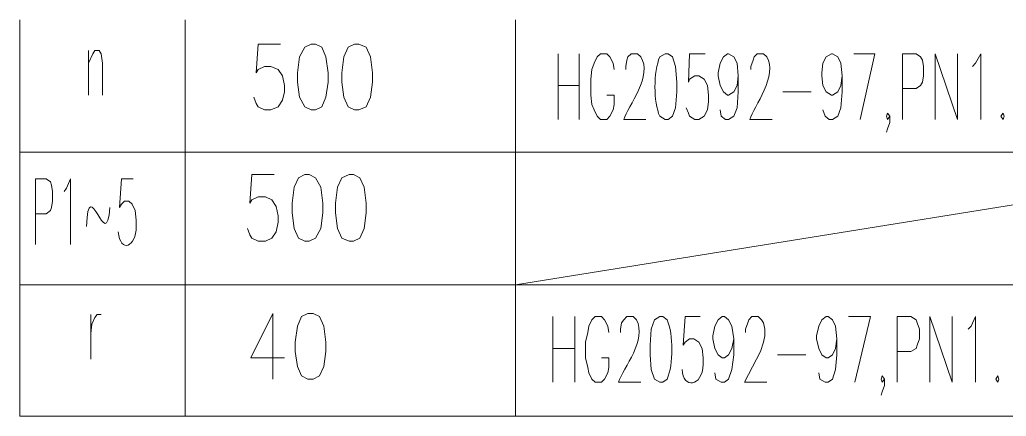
# Model space of a CAD drawing. Header units: millimetres. Extents: x 0 to 1648, y 27 to 2331.
# Drawn here: x 776 to 943.6, y 1243.5 to 1310.8 of the extents above; entities that cross this region are included whole.
import ezdxf

# ---------------------------------------------------------------- set-up
doc = ezdxf.new("R2010")
doc.units = ezdxf.units.MM
doc.layers.add('1', color=7, linetype='Continuous')

msp = doc.modelspace()

# ---------------------------------------------------------------- linework, layer by layer
at = {"layer": '1', "color": 0, "lineweight": 5}
for points in [[(775.98, 1310.811732), (775.98, 1288.311732)], [(804.06, 1310.811732), (804.06, 1288.311732)], [(860.22, 1310.811732), (860.22, 1288.311732)], [(787.68, 1305.591732), (787.68, 1298.031732)], [(787.68, 1303.431732), (788.4, 1305.051732), (788.76, 1305.591732), (789.48, 1305.591732), (789.84, 1305.051732), (790.02, 1303.431732), (790.02, 1298.031732)], [(820.26, 1306.671732), (816.48, 1306.671732), (816.12, 1301.811732), (816.48, 1302.351732), (817.56, 1302.891732), (818.64, 1302.891732), (819.9, 1302.351732), (820.62, 1301.271732), (820.98, 1299.651732), (820.98, 1298.571732), (820.62, 1297.131732), (819.9, 1296.051732), (818.64, 1295.511732), (817.56, 1295.511732), (816.48, 1296.051732), (816.12, 1296.591732), (815.76, 1297.671732)], [(825.48, 1306.671732), (824.4, 1306.131732), (823.5, 1304.511732), (823.14, 1301.811732), (823.14, 1300.191732), (823.5, 1297.671732), (824.4, 1296.051732), (825.48, 1295.511732), (826.2, 1295.511732), (827.28, 1296.051732), (828, 1297.671732), (828.36, 1300.191732), (828.36, 1301.811732), (828, 1304.511732), (827.28, 1306.131732), (826.2, 1306.671732), (825.48, 1306.671732)], [(832.86, 1306.671732), (831.78, 1306.131732), (831.06, 1304.511732), (830.7, 1301.811732), (830.7, 1300.191732), (831.06, 1297.671732), (831.78, 1296.051732), (832.86, 1295.511732), (833.58, 1295.511732), (834.84, 1296.051732), (835.56, 1297.671732), (835.92, 1300.191732), (835.92, 1301.811732), (835.56, 1304.511732), (834.84, 1306.131732), (833.58, 1306.671732), (832.86, 1306.671732)], [(867.42, 1305.051732), (867.42, 1293.891732)], [(871.02, 1305.051732), (871.02, 1293.891732)], [(876.96, 1302.351732), (876.78, 1303.431732), (876.24, 1304.511732), (875.7, 1305.051732), (874.62, 1305.051732), (874.08, 1304.511732), (873.54, 1303.431732), (873.18, 1302.351732), (873, 1300.731732), (873, 1298.031732), (873.18, 1296.411732), (873.54, 1295.511732), (874.08, 1294.431732), (874.62, 1293.891732), (875.7, 1293.891732), (876.24, 1294.431732), (876.78, 1295.511732), (876.96, 1296.411732), (876.96, 1298.031732), (875.7, 1298.031732)], [(892.44, 1305.051732), (889.74, 1305.051732), (889.56, 1300.191732), (889.74, 1300.731732), (890.64, 1301.271732), (891.36, 1301.271732), (892.26, 1300.731732), (892.8, 1299.651732), (892.98, 1298.031732), (892.98, 1296.951732), (892.8, 1295.511732), (892.26, 1294.431732), (891.36, 1293.891732), (890.64, 1293.891732), (889.74, 1294.431732), (889.56, 1294.971732), (889.2, 1295.871732)], [(898.02, 1301.271732), (897.84, 1299.651732), (897.3, 1298.571732), (896.4, 1298.031732), (896.22, 1298.031732), (895.5, 1298.571732), (894.96, 1299.651732), (894.6, 1301.271732), (894.6, 1301.811732), (894.96, 1303.431732), (895.5, 1304.511732), (896.22, 1305.051732), (896.4, 1305.051732), (897.3, 1304.511732), (897.84, 1303.431732), (898.02, 1301.271732), (898.02, 1298.571732), (897.84, 1295.871732), (897.3, 1294.431732), (896.4, 1293.891732), (895.86, 1293.891732), (895.14, 1294.431732), (894.96, 1295.511732)], [(915.66, 1301.271732), (915.48, 1299.651732), (914.94, 1298.571732), (914.04, 1298.031732), (913.86, 1298.031732), (912.96, 1298.571732), (912.42, 1299.651732), (912.24, 1301.271732), (912.24, 1301.811732), (912.42, 1303.431732), (912.96, 1304.511732), (913.86, 1305.051732), (914.04, 1305.051732), (914.94, 1304.511732), (915.48, 1303.431732), (915.66, 1301.271732), (915.66, 1298.571732), (915.48, 1295.871732), (914.94, 1294.431732), (914.04, 1293.891732), (913.5, 1293.891732), (912.78, 1294.431732), (912.42, 1295.511732)], [(918.72, 1293.891732), (921.24, 1305.051732), (917.64, 1305.051732)], [(925.92, 1293.891732), (925.92, 1305.051732), (928.26, 1305.051732), (928.98, 1304.511732), (929.34, 1303.971732), (929.52, 1302.891732), (929.52, 1301.271732), (929.34, 1300.191732), (928.98, 1299.651732), (928.26, 1299.111732), (925.92, 1299.111732)], [(931.5, 1293.891732), (931.5, 1305.051732), (935.28, 1293.891732), (935.28, 1305.051732)], [(937.8, 1302.891732), (938.34, 1303.431732), (939.24, 1305.051732), (939.24, 1293.891732)], [(867.42, 1299.651732), (871.02, 1299.651732)], [(905.58, 1298.571732), (910.44, 1298.571732)], [(923.76, 1294.431732), (923.4, 1293.891732), (923.22, 1294.431732), (923.4, 1294.971732), (923.76, 1294.431732), (923.76, 1293.351732), (923.4, 1292.271732), (923.22, 1291.731732)], [(943.02, 1294.971732), (942.66, 1294.431732), (943.02, 1293.891732), (943.2, 1294.431732), (943.02, 1294.971732)], [(775.98, 1288.311732), (1112.58, 1288.311732)], [(775.98, 1288.311732), (775.98, 1265.811732)], [(804.06, 1288.311732), (804.06, 1265.811732)], [(860.22, 1288.311732), (860.22, 1265.811732)], [(860.22, 1265.811732), (1000.44, 1288.311732)], [(778.68, 1272.651732), (778.68, 1283.811732), (780.48, 1283.811732), (781.2, 1283.271732), (781.38, 1282.731732), (781.56, 1281.651732), (781.56, 1280.031732), (781.38, 1278.951732), (781.2, 1278.411732), (780.48, 1277.871732), (778.68, 1277.871732)], [(783.54, 1281.651732), (783.9, 1282.191732), (784.62, 1283.811732), (784.62, 1272.651732)], [(819.18, 1284.531732), (815.4, 1284.531732), (815.04, 1279.671732), (815.4, 1280.211732), (816.48, 1280.751732), (817.74, 1280.751732), (818.82, 1280.211732), (819.54, 1279.131732), (819.9, 1277.511732), (819.9, 1276.431732), (819.54, 1274.811732), (818.82, 1273.731732), (817.74, 1273.191732), (816.48, 1273.191732), (815.4, 1273.731732), (815.04, 1274.271732), (814.68, 1275.351732)], [(824.4, 1284.531732), (823.32, 1283.991732), (822.6, 1282.371732), (822.24, 1279.671732), (822.24, 1278.051732), (822.6, 1275.351732), (823.32, 1273.731732), (824.4, 1273.191732), (825.12, 1273.191732), (826.2, 1273.731732), (827.1, 1275.351732), (827.46, 1278.051732), (827.46, 1279.671732), (827.1, 1282.371732), (826.2, 1283.991732), (825.12, 1284.531732), (824.4, 1284.531732)], [(831.96, 1284.531732), (830.7, 1283.991732), (829.98, 1282.371732), (829.62, 1279.671732), (829.62, 1278.051732), (829.98, 1275.351732), (830.7, 1273.731732), (831.96, 1273.191732), (832.68, 1273.191732), (833.76, 1273.731732), (834.48, 1275.351732), (834.84, 1278.051732), (834.84, 1279.671732), (834.48, 1282.371732), (833.76, 1283.991732), (832.68, 1284.531732), (831.96, 1284.531732)], [(775.98, 1265.811732), (1112.58, 1265.811732)], [(775.98, 1265.811732), (775.98, 1243.491732)], [(804.06, 1265.811732), (804.06, 1243.491732)], [(860.22, 1265.811732), (860.22, 1243.491732)], [(788.04, 1260.771732), (788.04, 1253.211732)], [(788.04, 1257.531732), (788.22, 1259.151732), (788.76, 1260.231732), (789.12, 1260.771732), (789.84, 1260.771732)], [(819, 1260.951732), (815.22, 1253.391732), (820.98, 1253.391732)], [(819, 1260.951732), (819, 1249.791732)], [(824.94, 1260.951732), (823.86, 1260.411732), (823.14, 1258.791732), (822.78, 1256.091732), (822.78, 1254.471732), (823.14, 1251.951732), (823.86, 1250.331732), (824.94, 1249.791732), (825.84, 1249.791732), (826.92, 1250.331732), (827.64, 1251.951732), (828, 1254.471732), (828, 1256.091732), (827.64, 1258.791732), (826.92, 1260.411732), (825.84, 1260.951732), (824.94, 1260.951732)], [(866.52, 1260.411732), (866.52, 1249.251732)], [(870.3, 1260.411732), (870.3, 1249.251732)], [(876.06, 1257.711732), (875.88, 1258.791732), (875.34, 1259.871732), (874.8, 1260.411732), (873.72, 1260.411732), (873.18, 1259.871732), (872.64, 1258.791732), (872.46, 1257.711732), (872.1, 1256.091732), (872.1, 1253.391732), (872.46, 1251.771732), (872.64, 1250.871732), (873.18, 1249.791732), (873.72, 1249.251732), (874.8, 1249.251732), (875.34, 1249.791732), (875.88, 1250.871732), (876.06, 1251.771732), (876.06, 1253.391732), (874.8, 1253.391732)], [(897.3, 1256.631732), (896.94, 1255.011732), (896.4, 1253.931732), (895.68, 1253.391732), (895.32, 1253.391732), (894.6, 1253.931732), (894.06, 1255.011732), (893.7, 1256.631732), (893.7, 1257.171732), (894.06, 1258.791732), (894.6, 1259.871732), (895.32, 1260.411732), (895.68, 1260.411732), (896.4, 1259.871732), (896.94, 1258.791732), (897.3, 1256.631732), (897.3, 1253.931732), (896.94, 1251.411732), (896.4, 1249.791732), (895.68, 1249.251732), (895.14, 1249.251732), (894.24, 1249.791732), (894.06, 1250.871732)], [(899.28, 1257.711732), (899.28, 1258.251732), (899.64, 1259.331732), (899.82, 1259.871732), (900.36, 1260.411732), (901.44, 1260.411732), (901.98, 1259.871732), (902.34, 1259.331732), (902.52, 1258.251732), (902.52, 1257.171732), (902.34, 1256.091732), (901.8, 1254.471732), (899.1, 1249.251732), (902.88, 1249.251732)], [(914.76, 1256.631732), (914.58, 1255.011732), (914.04, 1253.931732), (913.32, 1253.391732), (912.96, 1253.391732), (912.24, 1253.931732), (911.7, 1255.011732), (911.34, 1256.631732), (911.34, 1257.171732), (911.7, 1258.791732), (912.24, 1259.871732), (912.96, 1260.411732), (913.32, 1260.411732), (914.04, 1259.871732), (914.58, 1258.791732), (914.76, 1256.631732), (914.76, 1253.931732), (914.58, 1251.411732), (914.04, 1249.791732), (913.32, 1249.251732), (912.78, 1249.251732), (911.88, 1249.791732), (911.7, 1250.871732)], [(917.82, 1249.251732), (920.52, 1260.411732), (916.74, 1260.411732)], [(925.02, 1249.251732), (925.02, 1260.411732), (927.36, 1260.411732), (928.26, 1259.871732), (928.44, 1259.331732), (928.8, 1258.251732), (928.8, 1256.631732), (928.44, 1255.551732), (928.26, 1255.011732), (927.36, 1254.471732), (925.02, 1254.471732)], [(930.6, 1249.251732), (930.6, 1260.411732), (934.38, 1249.251732), (934.38, 1260.411732)], [(937.08, 1258.251732), (937.62, 1258.791732), (938.34, 1260.411732), (938.34, 1249.251732)], [(866.52, 1255.011732), (870.3, 1255.011732)], [(904.68, 1253.931732), (909.54, 1253.931732)], [(922.86, 1249.791732), (922.5, 1249.251732), (922.32, 1249.791732), (922.5, 1250.331732), (922.86, 1249.791732), (922.86, 1248.711732), (922.5, 1247.631732), (922.32, 1247.091732)], [(942.12, 1250.331732), (941.76, 1249.791732), (942.12, 1249.251732), (942.3, 1249.791732), (942.12, 1250.331732)], [(775.98, 1243.491732), (1112.58, 1243.491732)]]:
    msp.add_lwpolyline(points, dxfattribs=at)
for points, knots in [([(878.94, 1302.351732), (878.94, 1302.351732), (878.94, 1302.891732), (878.94, 1302.891732), (878.94, 1302.891732), (879.12, 1303.971732), (879.12, 1303.971732), (879.12, 1303.971732), (879.3, 1304.511732), (879.3, 1304.511732), (879.3, 1304.511732), (879.84, 1305.051732), (879.84, 1305.051732), (879.84, 1305.051732), (880.92, 1305.051732), (880.92, 1305.051732), (880.92, 1305.051732), (881.46, 1304.511732), (881.46, 1304.511732), (883.62, 1301.451732), (879.3, 1296.051732), (878.58, 1293.891732), (878.58, 1293.891732), (882.36, 1293.891732), (882.36, 1293.891732)], [0, 0, 0, 0, 1, 1, 1, 2, 2, 2, 3, 3, 3, 4, 4, 4, 5, 5, 5, 6, 6, 6, 7, 7, 7, 8, 8, 8, 8]), ([(885.6, 1305.051732), (885.6, 1305.051732), (884.7, 1304.511732), (884.7, 1304.511732), (883.62, 1301.991732), (883.62, 1296.771732), (884.7, 1294.431732), (884.7, 1294.431732), (885.6, 1293.891732), (885.6, 1293.891732), (885.6, 1293.891732), (886.14, 1293.891732), (886.14, 1293.891732), (886.14, 1293.891732), (886.86, 1294.431732), (886.86, 1294.431732), (886.86, 1294.431732), (887.4, 1295.871732), (887.4, 1295.871732), (887.4, 1295.871732), (887.58, 1298.571732), (887.58, 1298.571732), (887.58, 1298.571732), (887.58, 1300.191732), (887.58, 1300.191732), (887.58, 1300.191732), (887.4, 1302.891732), (887.4, 1302.891732), (887.4, 1302.891732), (886.86, 1304.511732), (886.86, 1304.511732), (886.86, 1304.511732), (886.14, 1305.051732), (886.14, 1305.051732), (886.14, 1305.051732), (885.6, 1305.051732), (885.6, 1305.051732)], [0, 0, 0, 0, 1, 1, 1, 2, 2, 2, 3, 3, 3, 4, 4, 4, 5, 5, 5, 6, 6, 6, 7, 7, 7, 8, 8, 8, 9, 9, 9, 10, 10, 10, 11, 11, 11, 12, 12, 12, 12]), ([(900.18, 1302.351732), (900.18, 1302.351732), (900.18, 1302.891732), (900.18, 1302.891732), (900.18, 1302.891732), (900.54, 1303.971732), (900.54, 1303.971732), (900.54, 1303.971732), (900.72, 1304.511732), (900.72, 1304.511732), (900.72, 1304.511732), (901.26, 1305.051732), (901.26, 1305.051732), (901.26, 1305.051732), (902.34, 1305.051732), (902.34, 1305.051732), (902.34, 1305.051732), (902.88, 1304.511732), (902.88, 1304.511732), (904.86, 1301.451732), (900.72, 1296.051732), (900, 1293.891732), (900, 1293.891732), (903.78, 1293.891732), (903.78, 1293.891732)], [0, 0, 0, 0, 1, 1, 1, 2, 2, 2, 3, 3, 3, 4, 4, 4, 5, 5, 5, 6, 6, 6, 7, 7, 7, 8, 8, 8, 8]), ([(795.24, 1283.811732), (795.24, 1283.811732), (793.26, 1283.811732), (793.26, 1283.811732), (793.26, 1283.811732), (792.9, 1278.951732), (792.9, 1278.951732), (792.9, 1278.951732), (793.26, 1279.491732), (793.26, 1279.491732), (793.26, 1279.491732), (793.8, 1280.031732), (793.8, 1280.031732), (793.8, 1280.031732), (794.52, 1280.031732), (794.52, 1280.031732), (794.52, 1280.031732), (795.06, 1279.491732), (795.06, 1279.491732), (795.06, 1279.491732), (795.6, 1278.411732), (795.6, 1278.411732), (795.6, 1278.411732), (795.78, 1276.791732), (795.78, 1276.791732), (795.78, 1276.791732), (795.78, 1275.711732), (795.78, 1275.711732), (795.78, 1272.291732), (793.08, 1271.031732), (792.72, 1274.811732)], [0, 0, 0, 0, 1, 1, 1, 2, 2, 2, 3, 3, 3, 4, 4, 4, 5, 5, 5, 6, 6, 6, 7, 7, 7, 8, 8, 8, 9, 9, 9, 10, 10, 10, 10]), ([(878.04, 1257.711732), (878.04, 1257.711732), (878.04, 1258.251732), (878.04, 1258.251732), (878.04, 1258.251732), (878.22, 1259.331732), (878.22, 1259.331732), (878.22, 1259.331732), (878.58, 1259.871732), (878.58, 1259.871732), (878.58, 1259.871732), (879.12, 1260.411732), (879.12, 1260.411732), (879.12, 1260.411732), (880.2, 1260.411732), (880.2, 1260.411732), (880.2, 1260.411732), (880.74, 1259.871732), (880.74, 1259.871732), (882.54, 1256.451732), (878.58, 1251.771732), (877.68, 1249.251732), (877.68, 1249.251732), (881.46, 1249.251732), (881.46, 1249.251732)], [0, 0, 0, 0, 1, 1, 1, 2, 2, 2, 3, 3, 3, 4, 4, 4, 5, 5, 5, 6, 6, 6, 7, 7, 7, 8, 8, 8, 8]), ([(884.7, 1260.411732), (884.7, 1260.411732), (883.8, 1259.871732), (883.8, 1259.871732), (883.8, 1259.871732), (883.26, 1258.251732), (883.26, 1258.251732), (883.26, 1258.251732), (883.08, 1255.551732), (883.08, 1255.551732), (883.08, 1255.551732), (883.08, 1253.931732), (883.08, 1253.931732), (883.08, 1253.931732), (883.26, 1251.411732), (883.26, 1251.411732), (883.26, 1251.411732), (883.8, 1249.791732), (883.8, 1249.791732), (883.8, 1249.791732), (884.7, 1249.251732), (884.7, 1249.251732), (884.7, 1249.251732), (885.24, 1249.251732), (885.24, 1249.251732), (885.24, 1249.251732), (885.96, 1249.791732), (885.96, 1249.791732), (887.04, 1252.311732), (887.04, 1257.351732), (885.96, 1259.871732), (885.96, 1259.871732), (885.24, 1260.411732), (885.24, 1260.411732), (885.24, 1260.411732), (884.7, 1260.411732), (884.7, 1260.411732)], [0, 0, 0, 0, 1, 1, 1, 2, 2, 2, 3, 3, 3, 4, 4, 4, 5, 5, 5, 6, 6, 6, 7, 7, 7, 8, 8, 8, 9, 9, 9, 10, 10, 10, 11, 11, 11, 12, 12, 12, 12]), ([(891.54, 1260.411732), (891.54, 1260.411732), (889.02, 1260.411732), (889.02, 1260.411732), (889.02, 1260.411732), (888.66, 1255.551732), (888.66, 1255.551732), (888.66, 1255.551732), (889.02, 1256.091732), (889.02, 1256.091732), (889.02, 1256.091732), (889.74, 1256.631732), (889.74, 1256.631732), (889.74, 1256.631732), (890.46, 1256.631732), (890.46, 1256.631732), (890.46, 1256.631732), (891.36, 1256.091732), (891.36, 1256.091732), (891.36, 1256.091732), (891.9, 1255.011732), (891.9, 1255.011732), (891.9, 1255.011732), (892.08, 1253.391732), (892.08, 1253.391732), (892.08, 1253.391732), (892.08, 1252.311732), (892.08, 1252.311732), (891.9, 1248.351732), (888.66, 1248.171732), (888.48, 1251.411732)], [0, 0, 0, 0, 1, 1, 1, 2, 2, 2, 3, 3, 3, 4, 4, 4, 5, 5, 5, 6, 6, 6, 7, 7, 7, 8, 8, 8, 9, 9, 9, 10, 10, 10, 10])]:
    msp.add_open_spline(points, degree=3, knots=knots, dxfattribs=at)
msp.add_open_spline([(787.32, 1275.711732), (787.68, 1285.251732), (790.74, 1270.491732), (791.28, 1278.951732)], degree=3, dxfattribs=at)

doc.saveas('drawing.dxf')
